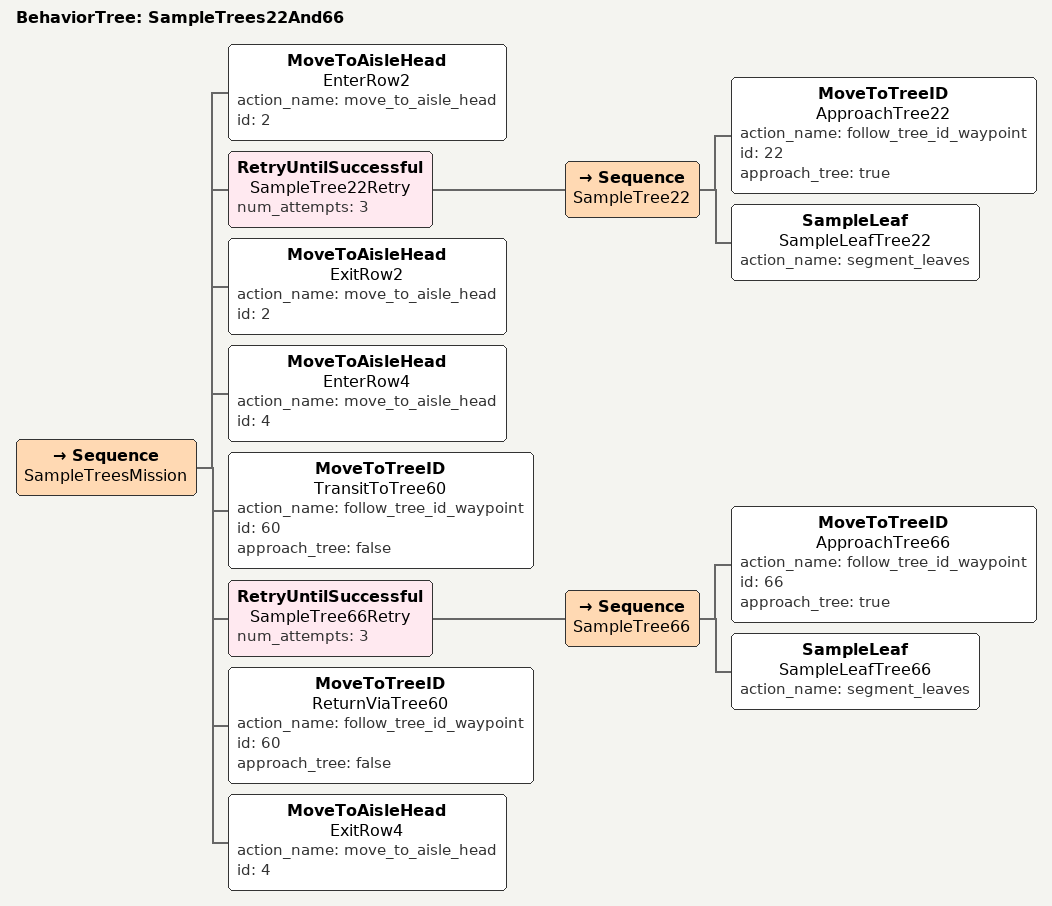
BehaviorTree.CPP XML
<root BTCPP_format="4" schema_location="schemas/amiga_btcpp.xsd">
  <Mission>sample trees 22 and 66</Mission>
  <BehaviorTree ID="SampleTrees22And66">
    <Sequence name="SampleTreesMission">
      <MoveToAisleHead name="EnterRow2" action_name="move_to_aisle_head" id="2"/>
      <RetryUntilSuccessful name="SampleTree22Retry" num_attempts="3">
        <Sequence name="SampleTree22">
          <MoveToTreeID name="ApproachTree22" action_name="follow_tree_id_waypoint" id="22" approach_tree="true"/>
          <SampleLeaf name="SampleLeafTree22" action_name="segment_leaves"/>
        </Sequence>
      </RetryUntilSuccessful>
      <MoveToAisleHead name="ExitRow2" action_name="move_to_aisle_head" id="2"/>
      <MoveToAisleHead name="EnterRow4" action_name="move_to_aisle_head" id="4"/>
      <MoveToTreeID name="TransitToTree60" action_name="follow_tree_id_waypoint" id="60" approach_tree="false"/>
      <RetryUntilSuccessful name="SampleTree66Retry" num_attempts="3">
        <Sequence name="SampleTree66">
          <MoveToTreeID name="ApproachTree66" action_name="follow_tree_id_waypoint" id="66" approach_tree="true"/>
          <SampleLeaf name="SampleLeafTree66" action_name="segment_leaves"/>
        </Sequence>
      </RetryUntilSuccessful>
      <MoveToTreeID name="ReturnViaTree60" action_name="follow_tree_id_waypoint" id="60" approach_tree="false"/>
      <MoveToAisleHead name="ExitRow4" action_name="move_to_aisle_head" id="4"/>
    </Sequence>
  </BehaviorTree>
</root>
